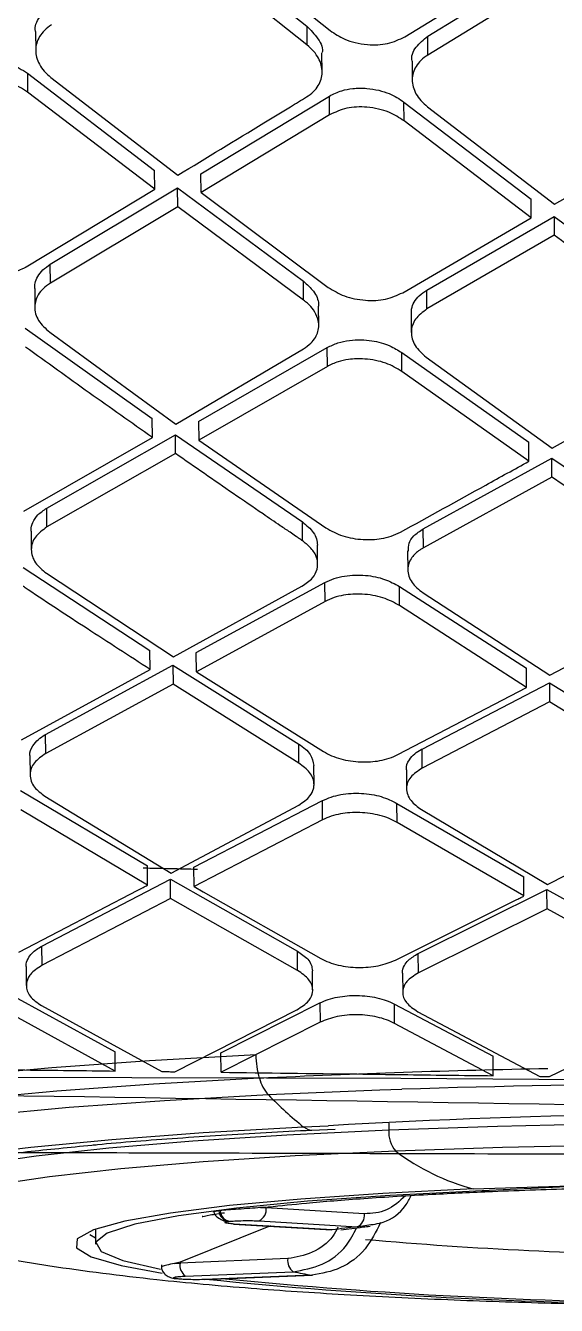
# Model space of a CAD drawing. Extents: x 832 to 912, y 781 to 934.
# Drawn here: x 855.463 to 855.967, y 877.838 to 879.053 of the extents above; entities that cross this region are included whole.
import ezdxf

# ---------------------------------------------------------------- set-up
doc = ezdxf.new("R2010")
doc.units = 0
doc.header["$MEASUREMENT"] = 0
doc.layers.add('1', color=4, linetype='Continuous')

# ---------------------------------------------------------------- blocks, each defined once
blk = doc.blocks.new('pillow top view')
at = {"layer": '1', "color": 3, "linetype": 'Continuous', "lineweight": 25}
for p, q in [((3.0097, -4.6998), (3.1263, -4.8006)), ((3.0318, -4.7046), (3.1484, -4.8057)), ((3.1258, -4.8184), (3.0091, -4.7177)), ((3.2189, -4.8144), (3.3437, -4.7443)), ((3.2406, -4.8147), (3.3654, -4.7449)), ((3.3648, -4.7628), (3.2401, -4.8325)), ((2.869, -4.7957), (2.8685, -4.8135)), ((3.1263, -4.8006), (3.1258, -4.8184)), ((3.2401, -4.8325), (3.2406, -4.8147)), ((2.8598, -4.8347), (2.8592, -4.8525)), ((2.8598, -4.8346), (2.9765, -4.9316)), ((3.1392, -4.8445), (3.1397, -4.8266)), ((2.8819, -4.8396), (2.9986, -4.937)), ((3.2248, -4.8379), (3.2243, -4.8557)), ((2.976, -4.9495), (2.8592, -4.8525)), ((3.0204, -4.9365), (3.1451, -4.8677)), ((3.1446, -4.8856), (3.1451, -4.8677)), ((3.2151, -4.8941), (3.2156, -4.8762)), ((3.2156, -4.8762), (3.3324, -4.973)), ((3.2377, -4.8816), (3.3545, -4.9788)), ((3.1446, -4.8856), (3.0198, -4.9544)), ((3.3318, -4.9909), (3.2151, -4.8941)), ((2.976, -4.9495), (2.9765, -4.9316)), ((3.0198, -4.9544), (3.0204, -4.9365)), ((2.8512, -5.0182), (2.976, -4.9495)), ((2.8742, -5.0167), (2.9977, -4.949)), ((2.9972, -4.9669), (2.9977, -4.949)), ((2.9977, -4.949), (3.1135, -5.0424)), ((3.0198, -4.9544), (3.1367, -5.0491)), ((2.9972, -4.9669), (2.8737, -5.0346)), ((3.1129, -5.0603), (2.9972, -4.9669)), ((3.3318, -4.9909), (3.3324, -4.973)), ((3.2072, -5.057), (3.3318, -4.9909)), ((3.2301, -5.0554), (3.3536, -4.9903)), ((3.3536, -4.9903), (3.353, -5.0082)), ((3.3536, -4.9903), (3.4693, -5.0833)), ((2.8737, -5.0346), (2.8742, -5.0167)), ((3.353, -5.0082), (3.2296, -5.0733)), ((2.8585, -5.0391), (2.8579, -5.0569)), ((3.1129, -5.0603), (3.1135, -5.0424)), ((3.2296, -5.0733), (3.2301, -5.0554)), ((2.8481, -5.0764), (2.9651, -5.1669)), ((3.1264, -5.0847), (3.127, -5.0667)), ((3.2144, -5.0773), (3.2138, -5.0951)), ((2.8711, -5.0811), (2.9871, -5.173)), ((2.9871, -5.173), (3.111, -5.1064)), ((3.0089, -5.1713), (3.1336, -5.1061)), ((3.133, -5.124), (3.1336, -5.1062)), ((3.2035, -5.1317), (3.2041, -5.1138)), ((3.2041, -5.1138), (3.3211, -5.2036)), ((3.133, -5.124), (3.0084, -5.1892)), ((3.227, -5.119), (3.3431, -5.2102)), ((3.3205, -5.2216), (3.2035, -5.1317)), ((3.3431, -5.2102), (3.4669, -5.1463)), ((2.9645, -5.1848), (2.9651, -5.1669)), ((3.0089, -5.1713), (3.0084, -5.1892)), ((2.8399, -5.2499), (2.9645, -5.1848)), ((2.8617, -5.2478), (2.9863, -5.1831)), ((2.9857, -5.201), (2.9863, -5.1831)), ((2.9863, -5.1831), (3.1034, -5.2705)), ((3.0084, -5.1892), (3.1254, -5.277)), ((2.9857, -5.201), (2.8611, -5.2657)), ((3.2178, -5.2816), (3.3423, -5.2196)), ((3.3417, -5.2376), (3.3423, -5.2197)), ((3.3423, -5.2196), (3.4594, -5.3061)), ((3.3417, -5.2376), (3.2172, -5.2996)), ((2.8611, -5.2657), (2.8617, -5.2478)), ((2.846, -5.2691), (2.8454, -5.2868)), ((3.1028, -5.2884), (3.1034, -5.2705)), ((3.2172, -5.2996), (3.2178, -5.2817)), ((3.1163, -5.311), (3.1169, -5.2932)), ((2.8369, -5.3033), (2.954, -5.3868)), ((3.2021, -5.3021), (3.2015, -5.32)), ((2.8589, -5.3096), (2.9761, -5.3936)), ((2.9761, -5.3936), (3.1006, -5.3316)), ((2.9979, -5.3905), (3.1225, -5.329)), ((3.1219, -5.3469), (3.1225, -5.329)), ((3.1924, -5.3535), (3.193, -5.3355)), ((3.193, -5.3355), (3.3102, -5.4179)), ((3.2151, -5.3424), (3.3323, -5.4253)), ((3.1219, -5.3469), (2.9974, -5.4086)), ((3.3097, -5.436), (3.1924, -5.3535)), ((3.3323, -5.4253), (3.4567, -5.3662)), ((2.9535, -5.4048), (2.954, -5.3868)), ((2.9974, -5.4086), (2.9979, -5.3906)), ((2.829, -5.4666), (2.9535, -5.4048)), ((2.852, -5.4624), (2.9753, -5.4017)), ((2.9753, -5.4017), (2.9748, -5.4197)), ((2.9753, -5.4017), (3.0915, -5.4811)), ((2.9974, -5.4086), (3.1147, -5.4891)), ((2.9748, -5.4197), (2.8515, -5.4805)), ((3.0909, -5.4992), (2.9748, -5.4197)), ((3.3097, -5.436), (3.3102, -5.4179)), ((3.1852, -5.4949), (3.3097, -5.436)), ((3.2083, -5.4905), (3.3315, -5.4325)), ((3.3315, -5.4326), (3.331, -5.4507)), ((3.3315, -5.4325), (3.4477, -5.5104)), ((3.3309, -5.4507), (3.2077, -5.5086)), ((3.4472, -5.5286), (3.331, -5.4507)), ((2.8515, -5.4805), (2.852, -5.4624)), ((2.8363, -5.4822), (2.8358, -5.5002)), ((3.0909, -5.4992), (3.0915, -5.4811)), ((3.2077, -5.5086), (3.2083, -5.4905)), ((3.1045, -5.5201), (3.1051, -5.502)), ((2.8261, -5.5148), (2.9435, -5.591)), ((3.1926, -5.5095), (3.1921, -5.5276)), ((2.849, -5.5211), (2.9656, -5.5986)), ((2.943, -5.6092), (2.8256, -5.5329)), ((2.9656, -5.5986), (3.0892, -5.539)), ((2.9875, -5.594), (3.1119, -5.5357)), ((3.1113, -5.5539), (3.1119, -5.5357)), ((3.1819, -5.5592), (3.1824, -5.5411)), ((3.1824, -5.5411), (3.2999, -5.6155)), ((3.2053, -5.5479), (3.3219, -5.6237)), ((3.1113, -5.5539), (2.9869, -5.6122)), ((3.2993, -5.6337), (3.1819, -5.5592)), ((3.3219, -5.6237), (3.4455, -5.5671)), ((2.9869, -5.6122), (2.9875, -5.594)), ((2.8404, -5.663), (2.9649, -5.6045)), ((2.9643, -5.6227), (2.9649, -5.6046)), ((2.9649, -5.6045), (3.0824, -5.6774)), ((2.8185, -5.668), (2.9334, -5.6137)), ((2.9643, -5.6227), (2.8399, -5.6812)), ((3.0818, -5.6957), (2.9643, -5.6227)), ((2.9869, -5.6122), (2.9955, -5.6176)), ((2.9955, -5.6176), (3.1044, -5.6853)), ((3.1969, -5.6843), (3.3212, -5.6286)), ((3.3207, -5.6469), (3.3212, -5.6286)), ((3.3213, -5.6286), (3.4388, -5.6993)), ((3.175, -5.6897), (3.2924, -5.6368)), ((3.3207, -5.6469), (3.1963, -5.7027)), ((3.4383, -5.7177), (3.3207, -5.6469)), ((3.1756, -5.8022), (-0.2541, -5.6552)), ((2.8399, -5.6812), (2.8404, -5.663)), ((2.8248, -5.6817), (2.8242, -5.6999)), ((3.0818, -5.6957), (3.0824, -5.6774)), ((3.1963, -5.7027), (3.1969, -5.6843)), ((3.0954, -5.7149), (3.096, -5.6966)), ((3.1813, -5.7023), (3.1807, -5.7206)), ((2.8158, -5.7119), (2.9059, -5.766)), ((2.8379, -5.7195), (2.9494, -5.7866)), ((2.9053, -5.7843), (2.8153, -5.7301)), ((2.9618, -5.7872), (3.0798, -5.733)), ((3.0061, -5.7711), (3.1017, -5.7274)), ((3.1017, -5.7275), (3.1012, -5.7458)), ((3.1718, -5.7497), (3.1724, -5.7313)), ((3.1724, -5.7313), (3.264, -5.7846)), ((3.1944, -5.7395), (3.3075, -5.8054)), ((3.1012, -5.7458), (3.0055, -5.7895)), ((3.2634, -5.803), (3.1718, -5.7497)), ((3.3167, -5.8059), (3.4363, -5.7536)), ((2.9053, -5.7843), (2.9059, -5.766)), ((3.0055, -5.7895), (3.0061, -5.7711)), ((3.2634, -5.803), (3.264, -5.7846)), ((3.3796, -5.8117), (3.1756, -5.8022))]:
    blk.add_line(p, q, dxfattribs=at)
at = {"layer": '1', "color": 3, "linetype": 'Continuous', "lineweight": 25, "flags": 128}
for points in [[(3.3205, -5.2216), (3.3208, -5.2115), (3.3211, -5.2036)], [(2.943, -5.6092), (2.9433, -5.599), (2.9435, -5.591)], [(3.2993, -5.6337), (3.2997, -5.6235), (3.2999, -5.6155)]]:
    blk.add_lwpolyline(points, dxfattribs=at)
at = {"layer": '1', "color": 3, "linetype": 'Continuous', "lineweight": 25}
for points, knots in [([(2.8692, -4.7957), (2.8691, -4.7955), (2.868, -4.7907), (2.8726, -4.7814), (2.8808, -4.7751), (2.8848, -4.772)], [0, 0, 0, 0, 0.023164, 0.513469, 1, 1, 1, 1]), ([(2.8843, -4.7898), (2.8819, -4.7914), (2.8773, -4.7944), (2.871, -4.802), (2.8672, -4.8129), (2.8699, -4.8246), (2.8754, -4.8335), (2.8797, -4.8375), (2.8819, -4.8396)], [0, 0, 0, 0, 0.1292, 0.255746, 0.49979, 0.742254, 0.869333, 1, 1, 1, 1]), ([(3.1263, -4.8006), (3.1299, -4.8044), (3.1371, -4.8123), (3.1416, -4.8228), (3.1397, -4.8265), (3.1397, -4.8265)], [0, 0, 0, 0, 0.496481, 0.99979, 1, 1, 1, 1]), ([(3.1484, -4.8057), (3.1527, -4.8088), (3.1596, -4.8138), (3.1719, -4.8183), (3.1856, -4.8211), (3.203, -4.8211), (3.2136, -4.8166), (3.2189, -4.8144)], [0, 0, 0, 0, 0.215943, 0.3499, 0.500892, 0.750436, 1, 1, 1, 1]), ([(2.7893, -4.8268), (2.7946, -4.8246), (2.8051, -4.8201), (2.8251, -4.8196), (2.8447, -4.8241), (2.8548, -4.8311), (2.8598, -4.8346)], [0, 0, 0, 0, 0.249991, 0.499992, 0.749992, 1, 1, 1, 1]), ([(3.1234, -4.8677), (3.1258, -4.8662), (3.1304, -4.8632), (3.1367, -4.8558), (3.1404, -4.845), (3.1378, -4.8334), (3.1322, -4.8245), (3.1279, -4.8205), (3.1258, -4.8184)], [0, 0, 0, 0, 0.132598, 0.260258, 0.499865, 0.74342, 0.870188, 1, 1, 1, 1]), ([(3.2249, -4.8379), (3.2249, -4.8378), (3.2237, -4.8332), (3.2283, -4.824), (3.2365, -4.8178), (3.2406, -4.8147)], [0, 0, 0, 0, 0.00558, 0.500108, 1, 1, 1, 1]), ([(3.2401, -4.8325), (3.2377, -4.834), (3.2331, -4.837), (3.2268, -4.8444), (3.223, -4.8552), (3.2257, -4.8668), (3.2313, -4.8756), (3.2356, -4.8796), (3.2377, -4.8816)], [0, 0, 0, 0, 0.131228, 0.258447, 0.499891, 0.744692, 0.871146, 1, 1, 1, 1]), ([(2.8592, -4.8525), (2.8542, -4.8491), (2.8442, -4.8422), (2.8269, -4.838), (2.8129, -4.8377), (2.8003, -4.8394), (2.7931, -4.8427), (2.7887, -4.8447)], [0, 0, 0, 0, 0.249769, 0.499429, 0.654497, 0.78974, 1, 1, 1, 1]), ([(2.9986, -4.937), (3.0264, -4.9216), (3.0629, -4.9013), (3.1044, -4.8783), (3.1182, -4.8706), (3.1234, -4.8677)], [0, 0, 0, 0, 0.668221, 0.876166, 1, 1, 1, 1]), ([(3.1451, -4.8677), (3.149, -4.8659), (3.1558, -4.8629), (3.1682, -4.8611), (3.1803, -4.8614), (3.192, -4.8638), (3.2043, -4.8682), (3.2113, -4.8731), (3.2156, -4.8762)], [0, 0, 0, 0, 0.187111, 0.328269, 0.500909, 0.648688, 0.781257, 1, 1, 1, 1]), ([(3.2151, -4.8941), (3.2105, -4.8909), (3.2034, -4.8859), (3.191, -4.8816), (3.1776, -4.8789), (3.1604, -4.8789), (3.1499, -4.8833), (3.1446, -4.8856)], [0, 0, 0, 0, 0.227756, 0.358759, 0.500917, 0.750403, 1, 1, 1, 1]), ([(3.3545, -4.9788), (3.3816, -4.9643), (3.4232, -4.9421), (3.4648, -4.9198), (3.4792, -4.9121)], [0, 0, 0, 0, 0.65362, 1, 1, 1, 1]), ([(2.7807, -5.0109), (2.7855, -5.0141), (2.7928, -5.0189), (2.8053, -5.0228), (2.8185, -5.0251), (2.8335, -5.0247), (2.8446, -5.0214), (2.8496, -5.0191), (2.8508, -5.0185), (2.8511, -5.0183), (2.8512, -5.0182), (2.8512, -5.0182), (2.8512, -5.0182)], [0, 0, 0, 0, 0.238531, 0.366739, 0.500486, 0.749382, 0.935398, 0.98294, 0.995288, 0.998604, 0.999837, 1, 1, 1, 1]), ([(2.8586, -5.0392), (2.8587, -5.0375), (2.8589, -5.0335), (2.8618, -5.0276), (2.8667, -5.0215), (2.8717, -5.0183), (2.8742, -5.0167)], [0, 0, 0, 0, 0.189495, 0.449368, 0.719497, 1, 1, 1, 1]), ([(3.4688, -5.1012), (3.4681, -5.1007), (3.4669, -5.0997), (3.4648, -5.0981), (3.4617, -5.0956), (3.4562, -5.0912), (3.4463, -5.0833), (3.429, -5.0695), (3.3972, -5.044), (3.3706, -5.0224), (3.353, -5.0082)], [0, 0, 0, 0, 0.017101, 0.030491, 0.054537, 0.097532, 0.174387, 0.310928, 0.545089, 1, 1, 1, 1]), ([(2.8737, -5.0346), (2.8711, -5.0362), (2.8663, -5.0392), (2.8602, -5.0464), (2.8568, -5.0566), (2.8595, -5.0698), (2.8673, -5.0774), (2.8711, -5.0811)], [0, 0, 0, 0, 0.142073, 0.272965, 0.500399, 0.753977, 1, 1, 1, 1]), ([(3.1135, -5.0424), (3.1168, -5.0456), (3.1239, -5.0524), (3.1273, -5.0612), (3.1268, -5.0659), (3.1267, -5.0667)], [0, 0, 0, 0, 0.431068, 0.910861, 1, 1, 1, 1]), ([(3.1367, -5.0491), (3.1415, -5.0523), (3.1489, -5.0572), (3.1614, -5.0611), (3.1745, -5.0635), (3.1914, -5.0634), (3.2019, -5.0591), (3.2072, -5.057)], [0, 0, 0, 0, 0.240291, 0.368222, 0.5009, 0.750185, 1, 1, 1, 1]), ([(3.111, -5.1064), (3.1135, -5.1048), (3.1183, -5.1018), (3.1242, -5.0947), (3.1269, -5.0867), (3.1259, -5.0778), (3.1226, -5.0703), (3.1177, -5.0645), (3.1141, -5.0613), (3.1129, -5.0603)], [0, 0, 0, 0, 0.143111, 0.271205, 0.501051, 0.62585, 0.791221, 0.929706, 1, 1, 1, 1]), ([(3.2146, -5.0773), (3.2147, -5.0758), (3.2148, -5.072), (3.2175, -5.0662), (3.2225, -5.0602), (3.2275, -5.057), (3.2301, -5.0554)], [0, 0, 0, 0, 0.176293, 0.438697, 0.71326, 1, 1, 1, 1]), ([(3.2296, -5.0733), (3.2254, -5.0762), (3.217, -5.0819), (3.2134, -5.0925), (3.2142, -5.1011), (3.2174, -5.1097), (3.2232, -5.1153), (3.227, -5.119)], [0, 0, 0, 0, 0.249469, 0.499101, 0.62839, 0.755122, 1, 1, 1, 1]), ([(2.9645, -5.1848), (2.9451, -5.17), (2.9061, -5.1401), (2.8671, -5.1096), (2.8475, -5.0943)], [0, 0, 0, 0, 0.49721, 1, 1, 1, 1]), ([(3.1336, -5.1061), (3.1369, -5.1047), (3.1433, -5.1018), (3.1546, -5.1), (3.1657, -5.0998), (3.1787, -5.1015), (3.1925, -5.1059), (3.2005, -5.1113), (3.2041, -5.1138)], [0, 0, 0, 0, 0.164051, 0.316987, 0.458793, 0.589506, 0.816677, 1, 1, 1, 1]), ([(3.2035, -5.1317), (3.1987, -5.1286), (3.1914, -5.1238), (3.1789, -5.12), (3.167, -5.1179), (3.1547, -5.1178), (3.1425, -5.1199), (3.1363, -5.1226), (3.133, -5.124)], [0, 0, 0, 0, 0.237889, 0.366092, 0.500193, 0.698228, 0.836251, 1, 1, 1, 1]), ([(3.1028, -5.2884), (3.1024, -5.2882), (3.1018, -5.2877), (3.1006, -5.2868), (3.0988, -5.2855), (3.0957, -5.2832), (3.0901, -5.279), (3.08, -5.2716), (3.0626, -5.2587), (3.0303, -5.2347), (3.0035, -5.2144), (2.9857, -5.201)], [0, 0, 0, 0, 0.009627, 0.017121, 0.030519, 0.054586, 0.097604, 0.174494, 0.311103, 0.54592, 1, 1, 1, 1]), ([(3.1959, -5.284), (3.2235, -5.2702), (3.265, -5.2494), (3.3065, -5.2286), (3.3205, -5.2216)], [0, 0, 0, 0, 0.664019, 1, 1, 1, 1]), ([(3.4588, -5.3241), (3.4585, -5.3239), (3.4578, -5.3234), (3.4566, -5.3225), (3.4548, -5.3212), (3.4517, -5.319), (3.4461, -5.3149), (3.4361, -5.3076), (3.4186, -5.2947), (3.3863, -5.2709), (3.3594, -5.2508), (3.3417, -5.2376)], [0, 0, 0, 0, 0.009619, 0.017108, 0.030503, 0.05455, 0.097558, 0.174422, 0.311023, 0.546301, 1, 1, 1, 1]), ([(2.8461, -5.2691), (2.8461, -5.2686), (2.8458, -5.2658), (2.8478, -5.2605), (2.8526, -5.2534), (2.8586, -5.2497), (2.8617, -5.2478)], [0, 0, 0, 0, 0.049335, 0.337961, 0.654856, 1, 1, 1, 1]), ([(2.8611, -5.2657), (2.8569, -5.2686), (2.8484, -5.2742), (2.8449, -5.2845), (2.8458, -5.2929), (2.8493, -5.3011), (2.8552, -5.3063), (2.8589, -5.3096)], [0, 0, 0, 0, 0.24936, 0.498772, 0.634724, 0.763735, 1, 1, 1, 1]), ([(3.1034, -5.2705), (3.1072, -5.2739), (3.113, -5.2791), (3.1165, -5.2871), (3.1167, -5.2912), (3.1168, -5.2932)], [0, 0, 0, 0, 0.484847, 0.745468, 1, 1, 1, 1]), ([(3.1254, -5.277), (3.1304, -5.2801), (3.1405, -5.2862), (3.1597, -5.2901), (3.1755, -5.29), (3.1875, -5.2876), (3.193, -5.2852), (3.1959, -5.284)], [0, 0, 0, 0, 0.248509, 0.499689, 0.723037, 0.854904, 1, 1, 1, 1]), ([(3.2028, -5.3022), (3.2029, -5.2997), (3.203, -5.2947), (3.2084, -5.2874), (3.2145, -5.2837), (3.2178, -5.2817)], [0, 0, 0, 0, 0.307995, 0.624586, 1, 1, 1, 1]), ([(3.1006, -5.3316), (3.1044, -5.3293), (3.1114, -5.3249), (3.116, -5.3163), (3.1167, -5.3084), (3.1143, -5.3005), (3.1097, -5.2945), (3.1051, -5.2905), (3.1034, -5.289), (3.1028, -5.2884)], [0, 0, 0, 0, 0.216073, 0.406228, 0.570371, 0.708485, 0.905875, 0.965801, 1, 1, 1, 1]), ([(3.2172, -5.2996), (3.2172, -5.2996), (3.217, -5.2997), (3.2167, -5.2999), (3.2155, -5.3005), (3.2112, -5.303), (3.2044, -5.309), (3.2009, -5.3177), (3.202, -5.326), (3.2054, -5.334), (3.2113, -5.3391), (3.2151, -5.3424)], [0, 0, 0, 0, 0.002265, 0.006329, 0.019802, 0.068173, 0.250051, 0.499285, 0.635466, 0.764436, 1, 1, 1, 1]), ([(2.9535, -5.4048), (2.9341, -5.3911), (2.8966, -5.3647), (2.8588, -5.3376), (2.8404, -5.3242), (2.8401, -5.324), (2.8389, -5.323), (2.8376, -5.3222), (2.8364, -5.3213), (2.8363, -5.3212), (2.8363, -5.3212), (2.8363, -5.3212)], [0, 0, 0, 0, 0.497194, 0.960016, 0.966063, 0.968167, 0.968409, 0.997893, 0.999404, 0.999938, 1, 1, 1, 1]), ([(3.1225, -5.329), (3.1253, -5.3277), (3.131, -5.3253), (3.141, -5.3234), (3.1512, -5.3228), (3.1642, -5.3237), (3.1795, -5.3274), (3.1886, -5.3329), (3.193, -5.3355)], [0, 0, 0, 0, 0.143634, 0.281889, 0.414816, 0.542466, 0.781166, 1, 1, 1, 1]), ([(3.1924, -5.3535), (3.1875, -5.3506), (3.18, -5.3462), (3.1674, -5.3427), (3.1548, -5.3408), (3.142, -5.341), (3.1301, -5.3434), (3.1247, -5.3457), (3.1219, -5.3469)], [0, 0, 0, 0, 0.245873, 0.372176, 0.500463, 0.73038, 0.86033, 1, 1, 1, 1]), ([(2.8364, -5.4822), (2.8364, -5.482), (2.8359, -5.4787), (2.8386, -5.4733), (2.8442, -5.467), (2.8491, -5.4639), (2.8517, -5.4626), (2.852, -5.4624)], [0, 0, 0, 0, 0.021524, 0.424449, 0.722169, 0.970275, 1, 1, 1, 1]), ([(2.8515, -5.4805), (2.8473, -5.4831), (2.8388, -5.4885), (2.8352, -5.498), (2.8362, -5.506), (2.8398, -5.5135), (2.8455, -5.5181), (2.849, -5.5211)], [0, 0, 0, 0, 0.248973, 0.498493, 0.6421, 0.773691, 1, 1, 1, 1]), ([(3.0915, -5.4811), (3.0937, -5.4827), (3.0979, -5.4859), (3.1037, -5.4931), (3.1045, -5.4984), (3.105, -5.502)], [0, 0, 0, 0, 0.261365, 0.516655, 1, 1, 1, 1]), ([(3.1147, -5.4891), (3.1171, -5.4906), (3.1219, -5.4936), (3.1335, -5.498), (3.1494, -5.5011), (3.1654, -5.5006), (3.1772, -5.4982), (3.1825, -5.496), (3.1852, -5.4949)], [0, 0, 0, 0, 0.128031, 0.254239, 0.500658, 0.734383, 0.863284, 1, 1, 1, 1]), ([(3.1927, -5.5095), (3.1927, -5.5093), (3.1922, -5.5061), (3.1949, -5.5008), (3.2005, -5.4948), (3.2054, -5.4918), (3.208, -5.4906), (3.2083, -5.4905)], [0, 0, 0, 0, 0.022106, 0.427606, 0.726109, 0.971955, 1, 1, 1, 1]), ([(3.0892, -5.539), (3.0934, -5.5365), (3.1003, -5.5322), (3.1038, -5.5252), (3.1048, -5.5196), (3.104, -5.5143), (3.1004, -5.5068), (3.0946, -5.5022), (3.0909, -5.4992)], [0, 0, 0, 0, 0.248747, 0.412396, 0.499126, 0.639905, 0.770447, 1, 1, 1, 1]), ([(3.2077, -5.5086), (3.2035, -5.5112), (3.1951, -5.5163), (3.1915, -5.5255), (3.1925, -5.5332), (3.1961, -5.5405), (3.2018, -5.5451), (3.2053, -5.5479)], [0, 0, 0, 0, 0.248918, 0.49853, 0.642187, 0.773776, 1, 1, 1, 1]), ([(-5.2537, -5.5368), (-5.1546, -5.5407), (-4.9525, -5.5486), (-4.664, -5.5598), (-4.405, -5.5697), (-4.196, -5.5776), (-4.0199, -5.5843), (-3.8558, -5.5905), (-3.6811, -5.5972), (-3.4658, -5.6053), (-3.2041, -5.6152), (-2.8915, -5.6269), (-2.5502, -5.6398), (-2.0255, -5.6597), (-1.3376, -5.6861), (-0.5048, -5.7191), (0.4298, -5.757), (1.4714, -5.8004), (2.367, -5.8388), (3.0054, -5.8661), (3.4037, -5.8831), (3.8366, -5.9015), (4.2853, -5.9204), (4.5897, -5.9329), (4.7377, -5.939)], [0, 0, 0, 0, 0.029764, 0.060686, 0.086609, 0.107532, 0.123453, 0.139473, 0.156828, 0.175894, 0.204114, 0.235404, 0.269759, 0.306592, 0.392937, 0.476282, 0.556631, 0.673579, 0.789037, 0.825557, 0.865275, 0.908612, 0.955569, 1, 1, 1, 1]), ([(3.1119, -5.5357), (3.1146, -5.5346), (3.1199, -5.5324), (3.1293, -5.5305), (3.1391, -5.5297), (3.1522, -5.5302), (3.1682, -5.5334), (3.1778, -5.5385), (3.1824, -5.5411)], [0, 0, 0, 0, 0.135166, 0.267195, 0.396243, 0.522434, 0.765797, 1, 1, 1, 1]), ([(3.1819, -5.5592), (3.1795, -5.5578), (3.1747, -5.555), (3.166, -5.5518), (3.1566, -5.5495), (3.1439, -5.5478), (3.131, -5.5482), (3.1192, -5.5507), (3.114, -5.5528), (3.1113, -5.5539)], [0, 0, 0, 0, 0.126245, 0.251763, 0.376729, 0.501367, 0.73779, 0.86574, 1, 1, 1, 1]), ([(2.9909, -5.5962), (2.9823, -5.5956), (2.9652, -5.5946), (2.948, -5.5935), (2.9394, -5.593)], [0, 0, 0, 0, 0.500017, 1, 1, 1, 1]), ([(2.9334, -5.6137), (2.9351, -5.6129), (2.9383, -5.6114), (2.9416, -5.6099), (2.943, -5.6092)], [0, 0, 0, 0, 0.559998, 1, 1, 1, 1]), ([(3.2924, -5.6368), (3.2937, -5.6363), (3.296, -5.6352), (3.2983, -5.6342), (3.2993, -5.6338)], [0, 0, 0, 0, 0.559985, 1, 1, 1, 1]), ([(4.7187, -5.9117), (4.7181, -5.9116), (4.7134, -5.9114), (4.6978, -5.9105), (4.6421, -5.9075), (4.4341, -5.896), (3.6248, -5.8504), (2.0244, -5.7571), (0.579, -5.6935), (-0.2534, -5.6569)], [0, 0, 0, 0, 0.000353, 0.002828, 0.009436, 0.033986, 0.128384, 0.498019, 1, 1, 1, 1]), ([(2.8249, -5.6817), (2.8249, -5.6815), (2.8245, -5.6791), (2.8264, -5.6747), (2.8311, -5.6683), (2.837, -5.665), (2.8404, -5.663)], [0, 0, 0, 0, 0.022452, 0.342608, 0.612501, 1, 1, 1, 1]), ([(2.8399, -5.6812), (2.8356, -5.6838), (2.8298, -5.6873), (2.8254, -5.6937), (2.8234, -5.7007), (2.826, -5.7104), (2.8339, -5.7165), (2.8379, -5.7195)], [0, 0, 0, 0, 0.249383, 0.336066, 0.500497, 0.750716, 1, 1, 1, 1]), ([(3.0824, -5.6774), (3.0859, -5.68), (3.0917, -5.6842), (3.0955, -5.691), (3.0958, -5.6947), (3.0959, -5.6966)], [0, 0, 0, 0, 0.450234, 0.721519, 1, 1, 1, 1]), ([(3.1814, -5.7022), (3.1814, -5.7021), (3.181, -5.6997), (3.1829, -5.6955), (3.1876, -5.6893), (3.1935, -5.6862), (3.1969, -5.6843)], [0, 0, 0, 0, 0.023002, 0.343998, 0.614061, 1, 1, 1, 1]), ([(3.0798, -5.733), (3.0841, -5.7306), (3.0886, -5.728), (3.0914, -5.7248), (3.0921, -5.7239), (3.0943, -5.7209), (3.0964, -5.7144), (3.0937, -5.7047), (3.0858, -5.6987), (3.0818, -5.6957)], [0, 0, 0, 0, 0.2494223, 0.2567736, 0.2710306, 0.3201793, 0.5006325, 0.7510099, 1, 1, 1, 1]), ([(3.1044, -5.6853), (3.1069, -5.6867), (3.1117, -5.6894), (3.1233, -5.6933), (3.1362, -5.6954), (3.1492, -5.6955), (3.1619, -5.6943), (3.1698, -5.6916), (3.175, -5.6897)], [0, 0, 0, 0, 0.130065, 0.25677, 0.499945, 0.623418, 0.749845, 1, 1, 1, 1]), ([(3.1963, -5.7027), (3.1921, -5.7051), (3.1863, -5.7084), (3.1819, -5.7146), (3.1799, -5.7213), (3.1825, -5.7307), (3.1904, -5.7366), (3.1944, -5.7395)], [0, 0, 0, 0, 0.249331, 0.334594, 0.500547, 0.750913, 1, 1, 1, 1]), ([(3.1017, -5.7274), (3.1044, -5.7264), (3.1095, -5.7243), (3.1214, -5.7219), (3.1375, -5.7211), (3.1535, -5.7237), (3.1651, -5.7275), (3.1699, -5.73), (3.1724, -5.7313)], [0, 0, 0, 0, 0.132935, 0.260635, 0.500018, 0.74432, 0.870741, 1, 1, 1, 1]), ([(3.1718, -5.7497), (3.1693, -5.7484), (3.1645, -5.7458), (3.153, -5.742), (3.14, -5.7399), (3.127, -5.7399), (3.1142, -5.7411), (3.1064, -5.7439), (3.1012, -5.7458)], [0, 0, 0, 0, 0.129213, 0.255622, 0.499943, 0.623588, 0.749848, 1, 1, 1, 1]), ([(2.6504, -5.7712), (2.6928, -5.7734), (2.7632, -5.777), (2.8482, -5.7813), (2.8907, -5.7835), (2.9053, -5.7843)], [0, 0, 0, 0, 0.499998, 0.828052, 1, 1, 1, 1]), ([(2.9494, -5.7866), (2.9517, -5.7867), (2.9558, -5.7869), (2.9599, -5.7871), (2.9618, -5.7872)], [0, 0, 0, 0, 0.55997, 1, 1, 1, 1]), ([(3.0055, -5.7895), (3.0485, -5.7917), (3.12, -5.7955), (3.206, -5.8), (3.2489, -5.8023), (3.2634, -5.803)], [0, 0, 0, 0, 0.499999, 0.831914, 1, 1, 1, 1]), ([(3.3075, -5.8054), (3.3093, -5.8055), (3.3123, -5.8057), (3.3154, -5.8058), (3.3167, -5.8059)], [0, 0, 0, 0, 0.559982, 1, 1, 1, 1])]:
    blk.add_open_spline(points, degree=3, knots=knots, dxfattribs=at)
blk = doc.blocks.new('2026 SOVEREIGN HL')
at = {"layer": '1', "color": 3, "linetype": 'Continuous', "lineweight": 25}
for p, q in [((24.0784, 80.9159), (24.0785, 80.9093)), ((23.9977, 80.9124), (24.0211, 80.9135)), ((24.0056, 80.9094), (24.0275, 80.9104)), ((23.9173, 80.8328), (23.9184, 80.833)), ((23.9621, 80.8363), (23.9568, 80.8358)), ((23.9568, 80.8358), (23.9621, 80.8355)), ((23.9621, 80.8355), (23.9621, 80.8363)), ((24.0552, 80.8299), (23.9621, 80.8355)), ((23.9633, 80.8363), (23.9645, 80.8365)), ((23.9664, 80.8186), (23.8804, 80.784)), ((23.9268, 80.8226), (23.928, 80.8228)), ((23.9311, 80.8202), (24.0242, 80.8146)), ((23.9311, 80.8202), (23.9318, 80.8202)), ((24.0249, 80.8146), (23.9318, 80.8202)), ((23.9554, 80.8232), (24.0485, 80.8176)), ((24.0485, 80.8176), (24.0576, 80.8192)), ((23.7949, 80.8103), (23.8002, 80.8072)), ((23.8001, 80.8153), (23.8003, 80.8011)), ((24.0249, 80.8146), (24.0242, 80.8146)), ((23.8804, 80.784), (23.8752, 80.7829)), ((23.8752, 80.7829), (23.8804, 80.7832)), ((23.9828, 80.7874), (23.8804, 80.7832)), ((23.8804, 80.7832), (23.8804, 80.784)), ((23.8854, 80.7708), (23.9878, 80.775)), ((24.0055, 80.7717), (23.9032, 80.7675)), ((23.9036, 80.7675), (24.006, 80.7717)), ((24.0055, 80.7717), (24.006, 80.7717)), ((23.8739, 80.7687), (23.8748, 80.7685)), ((23.8769, 80.7683), (23.8761, 80.7685)), ((23.9036, 80.7675), (23.9032, 80.7675))]:
    blk.add_line(p, q, dxfattribs=at)
at = {"layer": '1', "color": 3, "linetype": 'Continuous', "lineweight": 25, "flags": 128}
for points in [[(23.9525, 80.9808), (23.8514, 80.9751), (23.7589, 80.9684), (23.6764, 80.9608), (23.6051, 80.9523), (23.5459, 80.9432), (23.4997, 80.9335), (23.4673, 80.9234), (23.4491, 80.9131), (23.445, 80.9051)], [(23.9557, 80.9586), (23.8553, 80.9529), (23.7634, 80.9463), (23.6815, 80.9387), (23.6106, 80.9303), (23.5518, 80.9213), (23.506, 80.9116), (23.4738, 80.9016), (23.4557, 80.8913), (23.452, 80.8809), (23.4542, 80.8771)], [(23.9643, 80.9428), (23.8657, 80.9373), (23.7754, 80.9307), (23.6949, 80.9233), (23.6253, 80.915), (23.5675, 80.9061), (23.5225, 80.8967), (23.4909, 80.8868), (23.4731, 80.8767), (23.4695, 80.8665), (23.4748, 80.8598)], [(24.0907, 80.948), (24.0699, 80.9473), (23.9643, 80.9428)], [(25.2887, 80.8423), (25.2877, 80.8462), (25.275, 80.8558), (25.248, 80.8652), (25.2072, 80.8742), (25.1534, 80.8826), (25.0873, 80.8904), (25.0102, 80.8973), (24.9233, 80.9033), (24.8282, 80.9083), (24.7264, 80.9121), (24.6198, 80.9148), (24.5101, 80.9162), (24.3993, 80.9164), (24.2891, 80.9152), (24.1816, 80.9129), (24.0785, 80.9093)], [(23.5422, 80.8353), (23.5395, 80.838), (23.5384, 80.8479), (23.5515, 80.8577), (23.5786, 80.8673), (23.6193, 80.8765), (23.673, 80.8853), (23.7388, 80.8933), (23.8157, 80.9006), (23.9024, 80.907), (23.9977, 80.9124)], [(24.0785, 80.9093), (23.9816, 80.9046), (23.8925, 80.8989), (23.8129, 80.8922), (23.744, 80.8846), (23.687, 80.8763), (23.6429, 80.8674), (23.6125, 80.8581), (23.5963, 80.8486), (23.5935, 80.8426)], [(23.9977, 80.9124), (24.0021, 80.9099), (24.0056, 80.9094)], [(25.2672, 80.8327), (25.26, 80.8368), (25.2335, 80.846), (25.1935, 80.8549), (25.1406, 80.8631), (25.0757, 80.8708), (25, 80.8776), (24.9147, 80.8835), (24.8212, 80.8884), (24.7213, 80.8921), (24.6166, 80.8947), (24.5089, 80.8961), (24.4, 80.8963), (24.2919, 80.8952), (24.1862, 80.8929), (24.085, 80.8894)], [(24.085, 80.8894), (23.9898, 80.8848), (23.9024, 80.8791), (23.8242, 80.8725), (23.7565, 80.8651), (23.7005, 80.8569), (23.6572, 80.8482), (23.6274, 80.8391), (23.6159, 80.8334)], [(24.1585, 80.8535), (24.2507, 80.8566), (24.3471, 80.8584), (24.4456, 80.859), (24.5439, 80.8583), (24.64, 80.8564), (24.7317, 80.8532), (24.8168, 80.8488), (24.8936, 80.8434), (24.9602, 80.8371), (25.0153, 80.8299), (25.0575, 80.8221), (25.086, 80.8139), (25.1, 80.8054), (25.0994, 80.7968), (25.084, 80.7883), (25.0543, 80.7801), (25.0108, 80.7723), (24.9712, 80.7671)], [(24.1585, 80.8535), (24.0727, 80.8492), (23.9951, 80.8439), (23.9275, 80.8377), (23.8713, 80.8306), (23.8279, 80.8229), (23.7982, 80.8147), (23.7828, 80.8062), (23.7821, 80.7976), (23.7962, 80.789), (23.8246, 80.7808), (23.8635, 80.7735)], [(24.167, 80.8517), (24.0797, 80.8473), (24.0014, 80.8419), (23.9339, 80.8354), (23.8789, 80.828), (23.8377, 80.82), (23.8114, 80.8116), (23.8006, 80.8029), (23.8055, 80.7941), (23.8261, 80.7855), (23.8619, 80.7773)], [(24.167, 80.8517), (24.1742, 80.8511), (24.1767, 80.8512)], [(23.8769, 80.7683), (23.8751, 80.7684), (23.8748, 80.7685)]]:
    blk.add_lwpolyline(points, dxfattribs=at)
at = {"layer": '1', "color": 3, "linetype": 'Continuous', "lineweight": 25}
for centre, radius, start, end in [((24.0283, 80.9805), 0.0759, 179.7642, 196.7589), ((24.4025, 71.6312), 9.338, 91.06167, 92.7426), ((23.9934, 80.9689), 0.0391, 195.2758, 221.8508), ((24.4418, 70.1919), 10.7619, 88.8549, 91.86942), ((24.2692, 81.2435), 0.4283, 224.6019, 230.6485), ((24.4341, 73.7101), 7.2152, 83.52836, 93.28075), ((24.1054, 80.9071), 0.027, 175.2039, 220.9001), ((24.2147, 81.0618), 0.2157, 233.0546, 254.9232), ((24.44, 75.9089), 4.9503, 83.2685, 93.162), ((23.9285, 80.8337), 0.0113, 184.7105, 261.4934), ((23.9296, 80.8339), 0.0113, 184.7247, 261.4792), ((23.9504, 80.8339), 0.0118, 294.7877, 7.9546), ((24.0436, 80.8282), 0.0118, 294.7885, 7.9631), ((24.1687, 79.7683), 1.0562, 96.5371, 97.8253), ((24.3925, 84.6021), 3.8113, 264.9413, 269.606), ((23.8931, 80.7811), 0.0128, 170.8087, 233.5667), ((23.9954, 80.7853), 0.0129, 170.824, 233.5329), ((23.8757, 80.7781), 0.00964, 242.5898, 272.3408), ((24.0813, 81.233), 0.4675, 258.4569, 260.665), ((24.3772, 85.4896), 4.7453, 264.2871, 269.8115), ((24.3738, 85.2554), 4.5096, 264.269, 269.8858)]:
    blk.add_arc(centre, radius, start, end, dxfattribs=at)
for points, knots in [([(23.7968, 80.8951), (23.7986, 80.8953), (23.8226, 80.8978), (23.8776, 80.9019), (23.9465, 80.9064), (23.991, 80.9087), (24.0056, 80.9094)], [0, 0, 0, 0, 0.0308687, 0.4197861, 0.8103641, 1, 1, 1, 1]), ([(23.5794, 80.8588), (23.5793, 80.8587), (23.5788, 80.8584), (23.5868, 80.8623), (23.6046, 80.8677), (23.6353, 80.8746), (23.6789, 80.8818), (23.7324, 80.8889), (23.7758, 80.8931), (23.7968, 80.8951)], [0, 0, 0, 0, 0.04636, 0.161251, 0.303653, 0.467939, 0.645056, 0.828487, 1, 1, 1, 1]), ([(24.1767, 80.8512), (24.1903, 80.8517), (24.2296, 80.8533), (24.2986, 80.8551), (24.3774, 80.8563), (24.4289, 80.8563), (24.4518, 80.8563)], [0, 0, 0, 0, 0.158402, 0.458004, 0.759261, 1, 1, 1, 1]), ([(23.9645, 80.8365), (23.976, 80.8377), (24.0022, 80.8405), (24.0547, 80.8447), (24.1143, 80.8484), (24.1575, 80.8503), (24.1767, 80.8512)], [0, 0, 0, 0, 0.212776, 0.48555, 0.770181, 1, 1, 1, 1]), ([(24.0943, 80.8469), (24.0886, 80.8417), (24.0771, 80.8313), (24.0625, 80.8303), (24.0552, 80.8299)], [0, 0, 0, 0, 0.498544, 1, 1, 1, 1]), ([(24.0576, 80.8192), (24.0629, 80.8198), (24.0765, 80.8213), (24.0919, 80.8322), (24.0981, 80.844), (24.0998, 80.8473)], [0, 0, 0, 0, 0.313598, 0.808865, 1, 1, 1, 1]), ([(23.9019, 80.8274), (23.9017, 80.8273), (23.9007, 80.8271), (23.9074, 80.8287), (23.9177, 80.8303), (23.9225, 80.831)], [0, 0, 0, 0, 0.146852, 0.602556, 1, 1, 1, 1]), ([(23.9173, 80.8328), (23.9155, 80.8325), (23.9119, 80.832), (23.9119, 80.8316), (23.9119, 80.8313)], [0, 0, 0, 0, 0.495046, 1, 1, 1, 1]), ([(23.9124, 80.8317), (23.9127, 80.8309), (23.9134, 80.8289), (23.9162, 80.8263), (23.9191, 80.8248), (23.9201, 80.8243)], [0, 0, 0, 0, 0.3000131, 0.7723639, 1, 1, 1, 1]), ([(23.9568, 80.8358), (23.9534, 80.8355), (23.9465, 80.835), (23.9356, 80.8343), (23.9255, 80.8337), (23.9208, 80.8332), (23.9184, 80.833)], [0, 0, 0, 0, 0.246572, 0.499367, 0.752551, 1, 1, 1, 1]), ([(23.9201, 80.8243), (23.9209, 80.8238), (23.9223, 80.8229), (23.9241, 80.8224), (23.9248, 80.8222)], [0, 0, 0, 0, 0.623728, 1, 1, 1, 1]), ([(23.9318, 80.8202), (23.9297, 80.8204), (23.9253, 80.8207), (23.923, 80.8214), (23.9235, 80.8221), (23.9257, 80.8224), (23.9268, 80.8226)], [0, 0, 0, 0, 0.279509, 0.559015, 0.779437, 1, 1, 1, 1]), ([(23.928, 80.8228), (23.9299, 80.8229), (23.9338, 80.8233), (23.9418, 80.8235), (23.9494, 80.8235), (23.9534, 80.8233), (23.9554, 80.8232)], [0, 0, 0, 0, 0.279664, 0.559219, 0.779594, 1, 1, 1, 1]), ([(24.0707, 80.8216), (24.0663, 80.8129), (24.0573, 80.795), (24.0334, 80.7765), (24.0148, 80.7733), (24.0055, 80.7717)], [0, 0, 0, 0, 0.322244, 0.661105, 1, 1, 1, 1]), ([(24.033, 80.8147), (24.0398, 80.8156), (24.0485, 80.8168), (24.0585, 80.8179), (24.0607, 80.8182)], [0, 0, 0, 0, 0.779157, 1, 1, 1, 1]), ([(24.0302, 80.8171), (24.0287, 80.8142), (24.0232, 80.8037), (24.0062, 80.7916), (23.9906, 80.7888), (23.9828, 80.7874)], [0, 0, 0, 0, 0.15826, 0.579786, 1, 1, 1, 1]), ([(23.9878, 80.775), (23.9971, 80.7766), (24.0156, 80.7798), (24.0374, 80.796), (24.0449, 80.8108), (24.0479, 80.8166)], [0, 0, 0, 0, 0.379832, 0.759636, 1, 1, 1, 1]), ([(23.6737, 80.7962), (23.6859, 80.7935), (23.7144, 80.7873), (23.7747, 80.7776), (23.8516, 80.7677), (23.9445, 80.7593), (24.0366, 80.7531), (24.1319, 80.7483), (24.2313, 80.7451), (24.3084, 80.7433), (24.3523, 80.743), (24.3627, 80.743)], [0, 0, 0, 0, 0.058501, 0.13624, 0.304096, 0.444402, 0.57338, 0.708179, 0.836472, 0.961557, 1, 1, 1, 1]), ([(23.8629, 80.7814), (23.8628, 80.7803), (23.8625, 80.778), (23.8641, 80.7746), (23.867, 80.7716), (23.8699, 80.7702), (23.8713, 80.7696)], [0, 0, 0, 0, 0.252613, 0.507587, 0.758768, 1, 1, 1, 1]), ([(23.8752, 80.7829), (23.8726, 80.7823), (23.8672, 80.7812), (23.8648, 80.7803), (23.8636, 80.7798)], [0, 0, 0, 0, 0.493802, 1, 1, 1, 1]), ([(23.8761, 80.7685), (23.8752, 80.7687), (23.8734, 80.7692), (23.8754, 80.7699), (23.8796, 80.7705), (23.8835, 80.7707), (23.8854, 80.7708)], [0, 0, 0, 0, 0.279656, 0.559228, 0.779563, 1, 1, 1, 1]), ([(23.9032, 80.7675), (23.9004, 80.7674), (23.8949, 80.7673), (23.8868, 80.7675), (23.8805, 80.7678), (23.8781, 80.7682), (23.8769, 80.7683)], [0, 0, 0, 0, 0.279486, 0.559003, 0.779411, 1, 1, 1, 1])]:
    blk.add_open_spline(points, degree=3, knots=knots, dxfattribs=at)
at = {"layer": '1', "rotation": 2.284948898486966}
blk.add_blockref('pillow top view', (20.6854, 86.6293), dxfattribs=at)

msp = doc.modelspace()

# ---------------------------------------------------------------- block references
at = {"layer": '1'}
msp.add_blockref('2026 SOVEREIGN HL', (831.7292, 797.0948), dxfattribs=at)

doc.saveas('drawing.dxf')
